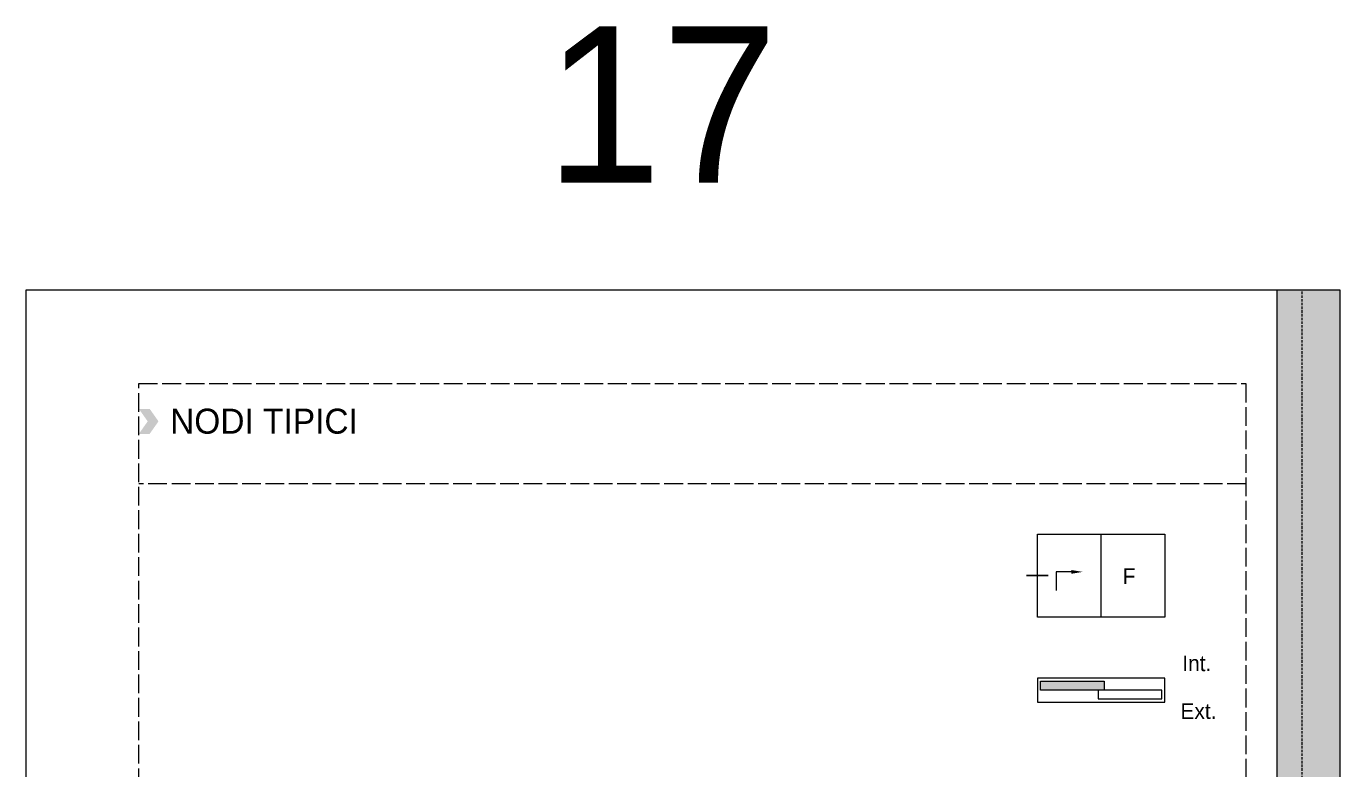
# Model space of a CAD drawing. Header units: millimetres. Extents: x -576 to 4430, y -1196 to 2690.
# Drawn here: x 1560 to 1770, y -172.7 to -53.9 of the extents above; entities that cross this region are included whole.
import ezdxf

# ---------------------------------------------------------------- set-up
doc = ezdxf.new("R2010")
doc.units = ezdxf.units.MM
doc.header["$LTSCALE"] = 0.25
doc.header["$MEASUREMENT"] = 0
for name, pattern in [('ACAD_ISO02W100', [15, 12, -3]), ('DOT2', [0.125, 0, -0.125]), ('HIDDEN', [9.525, 6.35, -3.175])]:
    doc.linetypes.add(name, pattern=pattern)
doc.layers.get('0').update_dxf_attribs({"lineweight": 5})
doc.layers.add('01_ALUK Logo', color=7, linetype='Continuous')
doc.layers.add('QUOTE', color=254, linetype='Continuous')
doc.layers.add('01_Dimension', color=251, linetype='Continuous', lineweight=9)
doc.layers.add('01_Text', color=40, linetype='Continuous', lineweight=25)
doc.layers.add('01_Fill Border Red', color=7, linetype='Continuous', lineweight=20, true_color=0xe2001a)
doc.layers.add('01_Text [White]', color=7, linetype='Continuous', lineweight=25, true_color=0xffffff)
doc.layers.add('02_Block Frame', color=7, linetype='Continuous', lineweight=5, true_color=0xe2001a, plot=False)
doc.layers.add('02_Layout Grid', color=252, linetype='DOT2', lineweight=5, plot=False, transparency=0.5)
doc.styles.add('ALUK Main&Secondary Titles', font='GOTHIC.TTF')
doc.styles.add('Aluk Text', font='GOTHIC.TTF')
doc.styles.get("Standard").update_dxf_attribs({"font": 'arial.ttf'})

# ---------------------------------------------------------------- blocks, each defined once
blk = doc.blocks.new('A$C14581')
at = {"layer": '01_Text', "insert": (0, -0.19), "char_height": 2, "attachment_point": 7, "style": 'Aluk Text'}
blk.add_mtext_dynamic_manual_height_columns('{\\fPoppins|b0|i0|c0|p2;\\H0.875x;©  2025 AluK S.A. All rights reserved}', width=51.3351, gutter_width=204.25, heights=[0], dxfattribs=at)
blk = doc.blocks.new('AluK Logo')
at = {"layer": '01_ALUK Logo', "true_color": 0xe2001a}
h = blk.add_hatch(color=242, dxfattribs=at)
h.dxf.hatch_style = 1
h.paths.add_polyline_path([(18.02, 3.04), (19.92, 5.98), (17.56, 5.98), (15.66, 3.11), (15.66, 7.76), (13.58, 7.76), (13.58, 0), (15.66, 0), (15.66, 2.93), (17.53, 0), (20, 0)])
at = {"layer": '01_ALUK Logo', "true_color": 0x323338}
h = blk.add_hatch(color=250, dxfattribs=at)
h.dxf.hatch_style = 1
h.paths.add_polyline_path([(3.94, 0), (5.02, 0), (5.02, 5.96), (3.87, 5.96), (0, 0), (1.15, 0), (2.2, 1.63), (3.94, 1.63)])
h.paths.add_polyline_path([(3.95, 2.64), (2.86, 2.64), (3.95, 4.31)], flags=16)
h = blk.add_hatch(color=250, dxfattribs=at)
h.dxf.hatch_style = 1
h.paths.add_polyline_path([(6.62, 1.12), (6.62, 5.97), (5.53, 5.97), (5.53, 0), (8.38, 0), (8.38, 1.12)])
h = blk.add_hatch(color=250, dxfattribs=at)
h.dxf.hatch_style = 1
h.paths.add_polyline_path([(12.57, 5.97), (11.43, 5.97), (11.43, 2.02, -1), (9.65, 2.02), (9.65, 5.97), (8.52, 5.97), (8.52, 2.02, 0.999791), (12.57, 2.02)])
at = {"layer": '01_ALUK Logo', "color": 242, "lineweight": 0, "true_color": 0xe2001a}
blk.add_lwpolyline([(17.53, 0), (20, 0), (18.02, 3.04), (19.92, 5.98), (17.56, 5.98), (15.66, 3.11), (15.66, 7.76), (13.58, 7.76), (13.58, 0), (15.66, 0), (15.66, 2.93)], close=True, dxfattribs=at)
at = {"layer": '01_ALUK Logo', "color": 250, "lineweight": 0, "true_color": 0x323338}
for points in [[(2.2, 1.63), (3.94, 1.63), (3.94, 0), (5.02, 0), (5.02, 5.96), (3.87, 5.96), (0, 0), (1.15, 0)], [(2.86, 2.64), (3.95, 4.31), (3.95, 2.64)], [(8.38, 0), (8.38, 1.12), (6.62, 1.12), (6.62, 5.97), (5.53, 5.97), (5.53, 0)]]:
    blk.add_lwpolyline(points, close=True, dxfattribs=at)
blk.add_lwpolyline([(9.65, 2.02), (9.65, 5.97), (8.52, 5.97), (8.52, 2.02, 1), (12.57, 2.02), (12.57, 5.97), (11.43, 5.97), (11.43, 2.02, -1)], format="xyb", close=True, dxfattribs=at)
at = {"layer": '01_ALUK Logo', "color": 242, "lineweight": 0, "true_color": 0xe2001a, "insert": (16.69, 7.28), "char_height": 1.06, "attachment_point": 5}
blk.add_mtext_dynamic_manual_height_columns('®', width=0.2845, gutter_width=0.756, heights=[0], dxfattribs=at)
blk = doc.blocks.new('PAGE dispari')
at = {"layer": '01_Fill Border Red', "ltscale": 0.25}
h = blk.add_hatch(color=256, dxfattribs=at)
h.dxf.hatch_style = 1
h.paths.add_polyline_path([(200, 107), (200, 297), (210, 297), (210, 107)])
at = {"layer": '02_Block Frame'}
for p, q in [((200, 107), (200, 297)), ((208, 107), (200, 107))]:
    blk.add_line(p, q, dxfattribs=at)
at = {"layer": '02_Block Frame', "linetype": 'ACAD_ISO02W100'}
blk.add_line((195, 266), (18, 266), dxfattribs=at)
at = {"layer": '02_Block Frame'}
blk.add_lwpolyline([(0, 0), (0, 297), (210, 297), (210, 0)], close=True, dxfattribs=at)
at = {"layer": '02_Block Frame', "linetype": 'ACAD_ISO02W100'}
blk.add_lwpolyline([(18, 15), (18, 282), (195, 282), (195, 15)], close=True, dxfattribs=at)
at = {"layer": '02_Layout Grid', "linetype": 'HIDDEN', "ltscale": 0.25}
for p, q in [((204, 107), (204, 297)), ((200, 109), (208, 109))]:
    blk.add_line(p, q, dxfattribs=at)
at = {"layer": '02_Layout Grid', "color": 6, "ltscale": 0.25}
blk.add_line((42, 5), (42, -5), dxfattribs=at)
at = {"layer": '01_ALUK Logo', "xscale": 0.9841678626162992, "yscale": 0.9841678626162992, "zscale": 0.9841678626162992}
blk.add_blockref('AluK Logo', (18, 5), dxfattribs=at)
at = {"layer": '01_Text'}
blk.add_blockref('A$C14581', (42, 5), dxfattribs=at)
at = {"layer": '01_Text [White]', "color": 7, "true_color": 0xffffff, "insert": (204, 109), "char_height": 2.5, "attachment_point": 4, "rotation": 90, "style": 'ALUK Main&Secondary Titles'}
blk.add_mtext_dynamic_manual_height_columns('NODI TIPICI\\P{\\fCentury Gothic|b0|i1|c0|p34;TYPICAL DETAIL}', width=120.6297, gutter_width=15, heights=[0], dxfattribs=at)

msp = doc.modelspace()

# ---------------------------------------------------------------- hatches: boundary and pattern name
at = {"layer": '01_Dimension'}
h = msp.add_hatch(color=8, dxfattribs=at)
h.dxf.hatch_style = 1
h.paths.add_polyline_path([(1732.358, -159.991), (1732.358, -158.578), (1722.163, -158.578), (1722.163, -159.991)])

# ---------------------------------------------------------------- linework, layer by layer
at = {"layer": '01_Dimension', "color": 8}
msp.add_line((1731.858, -148.323), (1731.858, -135.061), dxfattribs=at)
at = {"layer": '01_Dimension'}
for p, q in [((1727.402, -141.092), (1724.655, -141.092)), ((1724.655, -141.092), (1724.655, -144.092))]:
    msp.add_line(p, q, dxfattribs=at)
at = {"layer": '01_Dimension', "color": 8}
for points in [[(1742.053, -148.323), (1721.663, -148.323), (1721.663, -135.061), (1742.053, -135.061)], [(1721.663, -161.904), (1742.053, -161.904), (1742.053, -158.078), (1721.663, -158.078)], [(1722.163, -158.578), (1732.358, -158.578), (1732.358, -159.991), (1722.163, -159.991)], [(1741.553, -159.991), (1731.358, -159.991), (1731.358, -161.404), (1741.553, -161.404)]]:
    msp.add_lwpolyline(points, close=True, dxfattribs=at)
at = {"layer": '01_Dimension'}
msp.add_solid([(1727.102, -140.792), (1727.102, -141.392), (1728.902, -141.092)], dxfattribs=at)
at = {"layer": '01_Fill Border Red'}
for points in [[(1581.141, -117.029), (1579.412, -117.029), (1579.73, -115.029), (1578, -115.029)], [(1579.73, -119.029), (1578, -119.029), (1581.141, -117.029), (1579.412, -117.029)]]:
    msp.add_solid(points, dxfattribs=at)
at = {"layer": 'QUOTE', "color": 3}
msp.add_line((1723.38, -141.692), (1719.945, -141.692), dxfattribs=at)

# ---------------------------------------------------------------- block references
msp.add_blockref('PAGE dispari', (1560, -393))

# ---------------------------------------------------------------- texts
at = {"layer": '01_Text', "ltscale": 0.25, "style": 'Aluk Text'}
for s, width, insert, char_height, attachment_point in [('17', 46.83298, (1642.981, -53.871), 25, 1), ('F', 3.17792, (1737.351, -140.514), 2.5, 3), ('Int.', 3.17792, (1749.472, -154.46), 2.5, 3), ('Ext.', 3.17792, (1750.293, -162.097), 2.5, 3)]:
    msp.add_mtext_dynamic_manual_height_columns(s, width=width, gutter_width=12.5, heights=[0], dxfattribs=dict(at, insert=insert, char_height=char_height, attachment_point=attachment_point))
at = {"layer": '01_Text', "insert": (1583, -117.029), "char_height": 4, "attachment_point": 4, "style": 'ALUK Main&Secondary Titles'}
msp.add_mtext_dynamic_manual_height_columns('NODI TIPICI', width=120.62971, gutter_width=15, heights=[0], dxfattribs=at)

doc.saveas('drawing.dxf')
